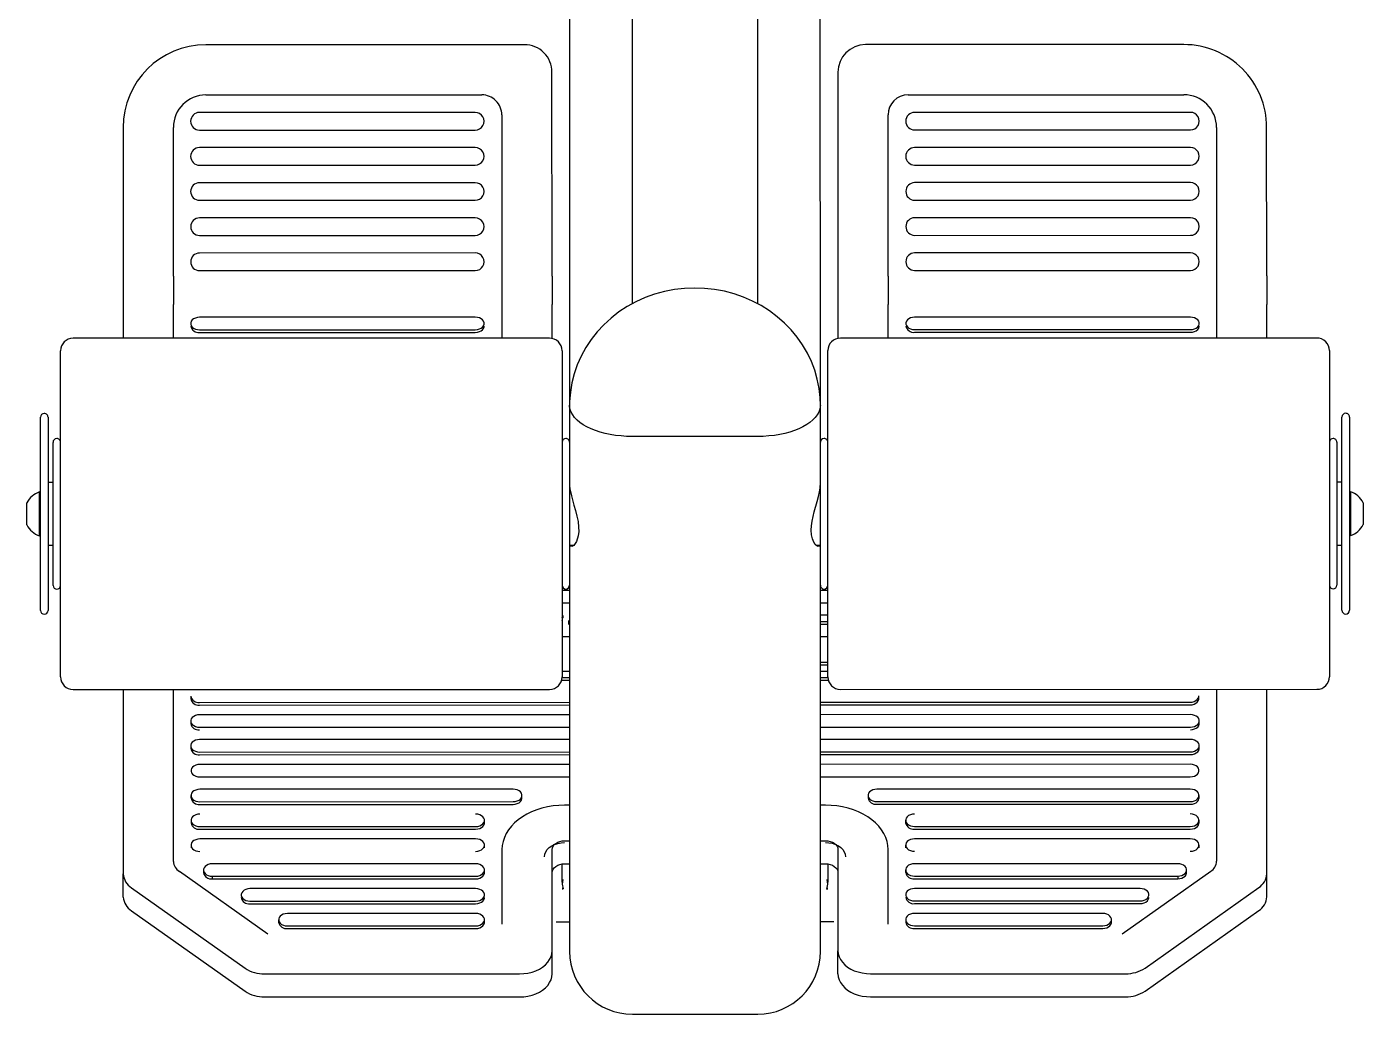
# Model space of a CAD drawing. Header units: millimetres. Extents: x 24547 to 62889, y 34568 to 56011.
# Drawn here: x 58952 to 59485, y 53250 to 53644 of the extents above; entities that cross this region are included whole.
import ezdxf

# ---------------------------------------------------------------- set-up
doc = ezdxf.new("R2010")
doc.units = ezdxf.units.MM

# ---------------------------------------------------------------- blocks, each defined once
blk = doc.blocks.new('AFSD')
for p, q in [((-552.24, 261.61), (-546.19, 261.61)), ((-546.19, 261.61), (-543.49, 261.61)), ((-586.36, 256.11), (-585.05, 256.11)), ((-585.05, 256.11), (-509.36, 256.11)), ((-556.61, 256.49), (-544.52, 256.49)), ((-556.61, 256.49), (-556.61, 256.11)), ((-544.52, 256.49), (-539.11, 256.49)), ((-539.11, 256.11), (-539.11, 256.49)), ((-585.05, 253.11), (-586.36, 253.11)), ((-509.36, 253.11), (-585.05, 253.11)), ((-576.36, 251.11), (-520.69, 251.11)), ((-560.36, 253.11), (-560.36, 251.11)), ((-535.36, 251.11), (-535.36, 253.11)), ((-520.69, 251.11), (-519.36, 251.11)), ((-612.86, 248.11), (-482.86, 248.11)), ((-617.86, 243.11), (-617.86, 53.11)), ((-477.86, 53.11), (-477.86, 243.11)), ((-706.06, 219.88), (-738.1, 174.57)), ((-696.86, 219.88), (-728.91, 174.57)), ((-700.56, 223.11), (-691.36, 223.11)), ((-617.86, 223.11), (-691.36, 223.11)), ((-464.45, 223.11), (-477.86, 223.11)), ((-453.14, 223.11), (-464.45, 223.11)), ((-393.92, 223.11), (-453.14, 223.11)), ((-686.39, 203.11), (-617.86, 203.11)), ((-477.86, 203.11), (-464.45, 203.11)), ((-453.14, 203.11), (-464.45, 203.11)), ((-453.14, 203.11), (-393.92, 203.11)), ((-715.39, 165.41), (-690.39, 200.76)), ((-679.91, 196.11), (-680.97, 196.11)), ((-677.43, 82.61), (-677.43, 192.61)), ((-673.54, 192.61), (-673.54, 82.61)), ((-672.48, 192.61), (-672.48, 82.61)), ((-670.01, 196.11), (-671.07, 196.11)), ((-663.65, 192.61), (-663.65, 67.61)), ((-662.58, 192.61), (-662.58, 67.61)), ((-660.11, 196.11), (-661.17, 196.11)), ((-657.63, 67.61), (-657.63, 192.61)), ((-652.68, 192.61), (-652.68, 45.11)), ((-647.74, 45.11), (-647.74, 192.61)), ((-643.85, 192.71), (-643.85, 45.11)), ((-642.79, 192.71), (-642.79, 45.11)), ((-640.31, 196.21), (-641.37, 196.21)), ((-637.84, 45.11), (-637.84, 192.71)), ((-632.89, 192.71), (-632.89, 45.11)), ((-630.41, 196.21), (-631.47, 196.21)), ((-627.94, 45.11), (-627.94, 192.71)), ((-624.05, 192.71), (-624.05, 45.11)), ((-622.99, 192.71), (-622.99, 45.11)), ((-620.51, 196.21), (-621.57, 196.21)), ((-475.55, 192.71), (-475.55, 82.71)), ((-474.49, 192.71), (-474.49, 82.71)), ((-469.54, 82.71), (-469.54, 192.71)), ((-450.92, 192.71), (-450.92, 82.71)), ((-443.92, 82.71), (-443.92, 192.71)), ((-436.92, 192.71), (-436.92, 82.71)), ((-429.92, 82.71), (-429.92, 192.71)), ((-422.92, 192.71), (-422.92, 82.71)), ((-415.92, 82.71), (-415.92, 192.71)), ((-408.92, 192.71), (-408.92, 82.71)), ((-401.92, 82.71), (-401.92, 192.71)), ((-394.92, 192.71), (-394.92, 82.71)), ((-387.92, 82.71), (-387.92, 192.71)), ((-692.28, 187.61), (-693.34, 187.61)), ((-693.34, 187.61), (-693.34, 82.61)), ((-692.28, 187.61), (-692.28, 82.61)), ((-689.81, 191.13), (-690.87, 191.13)), ((-687.33, 82.61), (-687.33, 187.61)), ((-380.92, 190.11), (-380.92, 80.11)), ((-360.92, 63.11), (-360.92, 190.11)), ((-703.24, 172.61), (-703.24, 82.61)), ((-702.18, 172.61), (-702.18, 82.61)), ((-697.23, 82.61), (-697.23, 172.63)), ((-740.38, 166.79), (-740.38, 65.11)), ((-731.18, 166.79), (-731.18, 65.11)), ((-709.61, 161.17), (-710.67, 161.17)), ((-713.14, 157.67), (-713.14, 82.61)), ((-712.08, 157.67), (-712.08, 82.61)), ((-707.13, 82.61), (-707.13, 157.69)), ((-710.67, 79.11), (-709.61, 79.11)), ((-690.87, 79.11), (-689.81, 79.11)), ((-680.97, 79.11), (-679.91, 79.11)), ((-671.07, 79.11), (-670.01, 79.11)), ((-681.69, 72.11), (-711.39, 72.11)), ((-464.45, 72.11), (-477.86, 72.11)), ((-453.14, 72.11), (-464.45, 72.11)), ((-388.92, 72.11), (-453.14, 72.11)), ((-661.17, 64.11), (-660.11, 64.11)), ((-731.18, 52.11), (-721.99, 52.11)), ((-721.99, 52.11), (-681.69, 52.11)), ((-710.54, 45.11), (-710.54, 50.43)), ((-694.79, 48.11), (-687.42, 48.11)), ((-614.18, 48.28), (-614.18, 45.11)), ((-613.12, 48.11), (-613.12, 45.11)), ((-482.86, 48.11), (-612.86, 48.11)), ((-610.69, 45.11), (-610.69, 48.11)), ((-596.94, 45.11), (-596.94, 48.11)), ((-590.33, 48.11), (-589.39, 47.83)), ((-589.27, 48.11), (-588.33, 47.83)), ((-588.33, 47.83), (-588.33, 48.11)), ((-583.39, 48.11), (-583.39, 45.11)), ((-578.44, 45.11), (-578.44, 48.11)), ((-477.96, 52.11), (-464.45, 52.11)), ((-453.14, 52.11), (-464.45, 52.11)), ((-453.14, 52.11), (-371.92, 52.11)), ((-644.8, 45.11), (-722.3, 45.11)), ((-697.6, 47.84), (-696.97, 47.78)), ((-697.6, 47.81), (-697.58, 47.8)), ((-697.18, 47.71), (-697.34, 47.67)), ((-687.34, 47.11), (-687.34, 45.11)), ((-678.15, 47.11), (-678.15, 45.11)), ((-664.01, 45.11), (-664.01, 47.11)), ((-576.36, 45.11), (-644.8, 45.11)), ((-591.67, 45.62), (-591.93, 45.11)), ((-590.61, 45.62), (-591.67, 45.62)), ((-590.61, 45.62), (-590.87, 45.11)), ((-590.45, 45.11), (-590.61, 45.62)), ((-588.33, 47.83), (-589.39, 47.83)), ((-548.34, 45.11), (-576.36, 45.11)), ((-560.36, 45.11), (-560.36, 43.35)), ((-523.18, 45.11), (-548.34, 45.11)), ((-504.56, 45.11), (-523.18, 45.11)), ((-518.35, 45.11), (-518.35, 45.5)), ((43.29, 45.11), (-504.56, 45.11)), ((-747.3, 20.11), (-747.3, -29.89)), ((-517.06, -29.89), (-517.06, 20.11)), ((-517.06, -29.89), (-517.06, 20.11)), ((-100.88, 20.11), (-464.18, 20.11)), ((-100.88, -29.89), (-464.18, -29.89)), ((-560.36, -53.13), (-560.36, -54.89)), ((-722.3, -54.89), (-644.8, -54.89)), ((-710.54, -60.22), (-710.54, -54.89)), ((-697.6, -57.59), (-697.36, -57.47)), ((-697.6, -57.59), (-697.36, -57.47)), ((-687.42, -57.89), (-694.79, -57.89)), ((-687.34, -54.89), (-687.34, -56.89)), ((-678.15, -54.89), (-678.15, -56.89)), ((-664.01, -56.89), (-664.01, -54.89)), ((-652.68, -54.89), (-652.68, -202.39)), ((-647.74, -202.39), (-647.74, -54.89)), ((-644.8, -54.89), (-576.36, -54.89)), ((-643.85, -54.89), (-643.85, -202.49)), ((-642.79, -54.89), (-642.79, -202.49)), ((-637.84, -202.49), (-637.84, -54.89)), ((-632.89, -54.89), (-632.89, -202.49)), ((-627.94, -202.49), (-627.94, -54.89)), ((-624.05, -54.89), (-624.05, -202.29)), ((-622.99, -54.89), (-622.99, -202.29)), ((-614.18, -54.89), (-614.18, -58.07)), ((-613.12, -54.89), (-613.12, -57.9)), ((-612.86, -57.89), (-482.86, -57.89)), ((-610.69, -57.89), (-610.69, -54.89)), ((-608.01, -54.89), (-608.01, -57.89)), ((-606.95, -54.89), (-606.95, -57.89)), ((-596.97, -57.89), (-596.97, -54.89)), ((-591.81, -54.89), (-591.81, -57.89)), ((-590.75, -54.89), (-590.75, -57.89)), ((-588.33, -57.89), (-588.33, -54.89)), ((-583.39, -54.89), (-583.39, -57.89)), ((-578.44, -57.89), (-578.44, -54.89)), ((-576.36, -54.89), (-561.37, -54.89)), ((-561.37, -54.89), (-523.18, -54.89)), ((-523.18, -54.89), (-504.56, -54.89)), ((-518.35, -55.29), (-518.35, -54.89)), ((-504.56, -54.89), (-211.87, -54.89)), ((-731.18, -61.89), (-721.99, -61.89)), ((-681.69, -61.89), (-721.99, -61.89)), ((-617.86, -62.89), (-617.86, -252.89)), ((-464.45, -61.89), (-477.96, -61.89)), ((-477.86, -252.89), (-477.86, -62.89)), ((-453.14, -61.89), (-464.45, -61.89)), ((-371.92, -61.89), (-453.14, -61.89)), ((-660.11, -73.89), (-661.17, -73.89)), ((-360.92, -199.89), (-360.92, -72.89)), ((-740.38, -74.89), (-740.38, -176.58)), ((-731.18, -74.89), (-731.18, -176.58)), ((-663.65, -77.39), (-663.65, -202.39)), ((-662.58, -77.39), (-662.58, -202.39)), ((-657.63, -202.39), (-657.63, -77.39)), ((-711.39, -81.89), (-681.69, -81.89)), ((-477.86, -81.89), (-464.45, -81.89)), ((-453.14, -81.89), (-464.45, -81.89)), ((-453.14, -81.89), (-388.92, -81.89)), ((-709.61, -88.89), (-710.67, -88.89)), ((-689.81, -88.89), (-690.87, -88.89)), ((-679.91, -88.89), (-680.97, -88.89)), ((-670.01, -88.89), (-671.07, -88.89)), ((-380.92, -89.89), (-380.92, -199.89)), ((-713.14, -92.39), (-713.14, -167.45)), ((-712.08, -92.39), (-712.08, -167.45)), ((-707.13, -167.48), (-707.13, -92.39)), ((-703.24, -92.39), (-703.24, -182.39)), ((-702.18, -92.39), (-702.18, -182.39)), ((-697.23, -182.42), (-697.23, -92.39)), ((-693.34, -92.39), (-693.34, -197.39)), ((-692.28, -92.39), (-692.28, -197.39)), ((-687.33, -197.39), (-687.33, -92.39)), ((-677.43, -202.39), (-677.43, -92.39)), ((-673.54, -92.39), (-673.54, -202.39)), ((-672.48, -92.39), (-672.48, -202.39)), ((-475.55, -92.49), (-475.55, -202.49)), ((-474.49, -92.49), (-474.49, -202.49)), ((-469.54, -202.49), (-469.54, -92.49)), ((-450.92, -92.49), (-450.92, -202.49)), ((-443.92, -202.49), (-443.92, -92.49)), ((-436.92, -92.49), (-436.92, -202.49)), ((-429.92, -202.49), (-429.92, -92.49)), ((-422.92, -92.49), (-422.92, -202.49)), ((-415.92, -202.49), (-415.92, -92.49)), ((-408.92, -92.49), (-408.92, -202.49)), ((-401.92, -202.49), (-401.92, -92.49)), ((-394.92, -92.49), (-394.92, -202.49)), ((-387.92, -202.49), (-387.92, -92.49)), ((-690.39, -210.55), (-715.39, -175.2)), ((-710.67, -170.95), (-709.61, -170.95)), ((-738.1, -184.36), (-706.06, -229.67)), ((-728.91, -184.36), (-696.86, -229.67)), ((-692.28, -197.39), (-693.34, -197.39)), ((-690.87, -200.92), (-689.81, -200.92)), ((-680.97, -205.89), (-679.91, -205.89)), ((-671.07, -205.89), (-670.01, -205.89)), ((-661.17, -205.89), (-660.11, -205.89)), ((-641.37, -205.99), (-640.31, -205.99)), ((-631.47, -205.99), (-630.41, -205.99)), ((-621.57, -205.79), (-620.51, -205.79)), ((-617.86, -212.89), (-686.39, -212.89)), ((-464.45, -212.89), (-477.86, -212.89)), ((-453.14, -212.89), (-464.45, -212.89)), ((-393.92, -212.89), (-453.14, -212.89)), ((-700.56, -232.89), (-691.36, -232.89)), ((-691.36, -232.89), (-617.86, -232.89)), ((-477.86, -232.89), (-464.45, -232.89)), ((-453.14, -232.89), (-464.45, -232.89)), ((-453.14, -232.89), (-393.92, -232.89)), ((-482.86, -257.89), (-612.86, -257.89)), ((-576.03, -260.89), (-576.36, -260.89)), ((-519.36, -260.89), (-576.03, -260.89)), ((-560.36, -260.89), (-560.36, -262.89)), ((-535.36, -262.89), (-535.36, -260.89)), ((-586.36, -262.89), (-542.04, -262.89)), ((-542.04, -265.89), (-586.36, -265.89)), ((-556.61, -265.89), (-556.61, -266.27)), ((-539.11, -266.27), (-556.61, -266.27)), ((-542.04, -262.89), (-509.36, -262.89)), ((-509.36, -265.89), (-542.04, -265.89)), ((-539.11, -266.27), (-539.11, -265.89)), ((-543.49, -271.39), (-552.24, -271.39))]:
    blk.add_line(p, q)
at = {"flags": 128}
for points in [[(-677.43, 192.61), (-677.51, 193.44), (-677.72, 194.23), (-678.06, 194.93), (-678.5, 195.49), (-679.03, 195.88), (-679.61, 196.08), (-680.21, 196.08), (-680.79, 195.88), (-681.31, 195.49), (-681.76, 194.93), (-682.1, 194.23), (-682.31, 193.44), (-682.38, 192.61)], [(-667.53, 192.61), (-667.61, 193.44), (-667.82, 194.23), (-668.16, 194.93), (-668.6, 195.49), (-669.13, 195.88), (-669.71, 196.08), (-670.31, 196.08), (-670.89, 195.88), (-671.41, 195.49), (-671.86, 194.93), (-672.2, 194.23), (-672.41, 193.44), (-672.48, 192.61)], [(-657.63, 192.61), (-657.71, 193.44), (-657.92, 194.23), (-658.26, 194.93), (-658.7, 195.49), (-659.23, 195.88), (-659.81, 196.08), (-660.41, 196.08), (-660.99, 195.88), (-661.52, 195.49), (-661.96, 194.93), (-662.3, 194.23), (-662.51, 193.44), (-662.58, 192.61)], [(-647.74, 192.61), (-647.81, 193.44), (-648.02, 194.23), (-648.36, 194.93), (-648.8, 195.49), (-649.33, 195.88), (-649.91, 196.08), (-650.51, 196.08), (-651.09, 195.88), (-651.62, 195.49), (-652.06, 194.93), (-652.4, 194.23), (-652.61, 193.44), (-652.68, 192.61)], [(-637.84, 192.71), (-637.91, 193.54), (-638.12, 194.33), (-638.46, 195.03), (-638.9, 195.59), (-639.43, 195.98), (-640.01, 196.18), (-640.61, 196.18), (-641.19, 195.98), (-641.72, 195.59), (-642.16, 195.03), (-642.5, 194.33), (-642.71, 193.54), (-642.79, 192.71)], [(-627.94, 192.71), (-628.01, 193.54), (-628.22, 194.33), (-628.56, 195.03), (-629.01, 195.59), (-629.53, 195.98), (-630.11, 196.18), (-630.71, 196.18), (-631.29, 195.98), (-631.82, 195.59), (-632.26, 195.03), (-632.6, 194.33), (-632.81, 193.54), (-632.89, 192.71)], [(-469.54, 192.71), (-469.62, 193.54), (-469.83, 194.33), (-470.17, 195.03), (-470.61, 195.59), (-471.14, 195.98), (-471.72, 196.18), (-472.32, 196.18), (-472.9, 195.98), (-473.43, 195.59), (-473.87, 195.03), (-474.21, 194.33), (-474.42, 193.54), (-474.49, 192.71)], [(-687.33, 187.61), (-687.4, 188.45), (-687.61, 189.24), (-687.95, 189.94), (-688.4, 190.51), (-688.93, 190.9), (-689.51, 191.11), (-690.11, 191.11), (-690.69, 190.9), (-691.22, 190.51), (-691.67, 189.94), (-692, 189.24), (-692.21, 188.45), (-692.28, 187.61)], [(-697.23, 172.63), (-697.31, 173.46), (-697.52, 174.25), (-697.86, 174.94), (-698.31, 175.5), (-698.84, 175.88), (-699.42, 176.08), (-700.01, 176.08), (-700.59, 175.88), (-701.12, 175.48), (-701.56, 174.92), (-701.9, 174.23), (-702.11, 173.44), (-702.18, 172.61)], [(-707.13, 157.69), (-707.21, 158.52), (-707.42, 159.31), (-707.76, 160), (-708.21, 160.56), (-708.74, 160.94), (-709.32, 161.14), (-709.91, 161.14), (-710.49, 160.94), (-711.02, 160.54), (-711.46, 159.98), (-711.8, 159.29), (-712.01, 158.5), (-712.08, 157.67)], [(-713.14, 82.61), (-713.07, 81.77), (-712.86, 80.98), (-712.52, 80.29), (-712.07, 79.73), (-711.55, 79.33), (-710.97, 79.13), (-710.67, 79.11)], [(-712.08, 82.61), (-712.01, 81.77), (-711.8, 80.98), (-711.46, 80.29), (-711.01, 79.73), (-710.48, 79.33), (-709.91, 79.13), (-709.31, 79.13), (-708.73, 79.33), (-708.2, 79.73), (-707.75, 80.29), (-707.42, 80.98), (-707.2, 81.77), (-707.13, 82.61)], [(-703.24, 82.61), (-703.17, 81.77), (-702.96, 80.98), (-702.62, 80.29), (-702.17, 79.73), (-701.65, 79.33), (-701.07, 79.13), (-700.77, 79.11)], [(-702.18, 82.61), (-702.11, 81.77), (-701.9, 80.98), (-701.56, 80.29), (-701.11, 79.73), (-700.59, 79.33), (-700.01, 79.13), (-699.41, 79.13), (-698.83, 79.33), (-698.3, 79.73), (-697.86, 80.29), (-697.52, 80.98), (-697.3, 81.77), (-697.23, 82.61)], [(-693.34, 82.61), (-693.27, 81.77), (-693.06, 80.98), (-692.72, 80.29), (-692.27, 79.73), (-691.75, 79.33), (-691.17, 79.13), (-690.87, 79.11)], [(-692.28, 82.61), (-692.21, 81.77), (-692, 80.98), (-691.66, 80.29), (-691.21, 79.73), (-690.69, 79.33), (-690.11, 79.13), (-689.51, 79.13), (-688.93, 79.33), (-688.4, 79.73), (-687.96, 80.29), (-687.62, 80.98), (-687.41, 81.77), (-687.33, 82.61)], [(-682.38, 82.61), (-682.31, 81.77), (-682.1, 80.98), (-681.76, 80.29), (-681.31, 79.73), (-680.79, 79.33), (-680.21, 79.13), (-679.61, 79.13), (-679.03, 79.33), (-678.5, 79.73), (-678.06, 80.29), (-677.72, 80.98), (-677.51, 81.77), (-677.43, 82.61)], [(-673.54, 82.61), (-673.47, 81.77), (-673.26, 80.98), (-672.92, 80.29), (-672.48, 79.73), (-671.95, 79.33), (-671.37, 79.13), (-671.07, 79.11)], [(-672.48, 82.61), (-672.41, 81.77), (-672.2, 80.98), (-671.86, 80.29), (-671.41, 79.73), (-670.89, 79.33), (-670.31, 79.13), (-669.71, 79.13), (-669.13, 79.33), (-668.6, 79.73), (-668.16, 80.29), (-667.82, 80.98), (-667.61, 81.77), (-667.53, 82.61)], [(-475.55, 82.71), (-475.48, 81.87), (-475.27, 81.08), (-474.93, 80.38), (-474.49, 79.83), (-473.96, 79.43), (-473.38, 79.23), (-473.08, 79.21)], [(-474.49, 82.71), (-474.42, 81.87), (-474.21, 81.08), (-473.87, 80.38), (-473.43, 79.83), (-472.9, 79.43), (-472.32, 79.23), (-471.72, 79.23), (-471.14, 79.43), (-470.61, 79.83), (-470.17, 80.38), (-469.83, 81.08), (-469.62, 81.87), (-469.54, 82.71)], [(-664.01, 47.11), (-664.08, 49.41), (-664.31, 51.7), (-664.68, 53.95), (-665.2, 56.14), (-665.86, 58.25), (-666.66, 60.27), (-667.58, 62.17), (-668.62, 63.95), (-669.78, 65.58), (-671.03, 67.06), (-672.38, 68.36), (-673.81, 69.49), (-675.3, 70.42), (-676.85, 71.15), (-678.44, 71.68), (-680.06, 72), (-681.69, 72.11)], [(-740.38, 65.11), (-740.3, 63.41), (-740.06, 61.74), (-739.68, 60.13), (-739.15, 58.61), (-738.48, 57.19), (-737.68, 55.91), (-736.78, 54.79), (-735.78, 53.85), (-734.7, 53.1), (-733.56, 52.55), (-732.38, 52.22), (-731.18, 52.11)], [(-731.18, 65.11), (-731.11, 63.41), (-730.87, 61.74), (-730.48, 60.13), (-729.95, 58.61), (-729.29, 57.19), (-728.49, 55.91), (-727.59, 54.79), (-726.59, 53.85), (-725.51, 53.1), (-724.37, 52.55), (-723.19, 52.22), (-721.99, 52.11)], [(-663.65, 67.61), (-663.57, 66.77), (-663.36, 65.98), (-663.02, 65.29), (-662.58, 64.73), (-662.05, 64.33), (-661.47, 64.13), (-661.17, 64.11)], [(-662.58, 67.61), (-662.51, 66.77), (-662.3, 65.98), (-661.96, 65.29), (-661.52, 64.73), (-660.99, 64.33), (-660.41, 64.13), (-659.81, 64.13), (-659.23, 64.33), (-658.7, 64.73), (-658.26, 65.29), (-657.92, 65.98), (-657.71, 66.77), (-657.63, 67.61)], [(-684.52, 55.11), (-683.53, 54.98), (-682.58, 54.62), (-681.69, 54.03), (-680.88, 53.23), (-680.18, 52.25), (-679.62, 51.11), (-679.2, 49.84), (-678.94, 48.5), (-678.86, 47.11)], [(-693.54, 47.82), (-695.43, 48.03), (-697.35, 47.69)], [(-693.54, 47.82), (-695.43, 48.03), (-697.35, 47.69)], [(-690.88, 52.11), (-690.19, 52.01), (-689.53, 51.73), (-688.92, 51.26), (-688.38, 50.64), (-687.94, 49.88), (-687.61, 49.02), (-687.41, 48.08), (-687.34, 47.11)], [(-681.69, 52.11), (-681, 52.01), (-680.33, 51.73), (-679.72, 51.26), (-679.19, 50.64), (-678.75, 49.88), (-678.42, 49.02), (-678.22, 48.08), (-678.15, 47.11)], [(-518.32, 47.69), (-518.28, 48.08), (-518.27, 48.11)], [(-536.61, 45.1), (-536.68, 45.11), (-537.9, 45.01), (-540.77, 44.4), (-544.4, 43.38), (-546.53, 42.78), (-548.77, 42.21), (-550.99, 41.76), (-553.21, 41.5), (-554.96, 41.47), (-556.6, 41.64), (-558.95, 42.35), (-560.49, 43.44), (-560.86, 44.25)], [(-560.86, 44.25), (-560.71, 44.66), (-560.36, 44.88)], [(-517.06, 20.11), (-517.01, 22.35), (-516.86, 24.57), (-516.61, 26.76), (-516.27, 28.89), (-515.82, 30.95), (-515.29, 32.93), (-514.67, 34.8), (-513.98, 36.55), (-513.2, 38.18), (-512.36, 39.65), (-511.45, 40.97), (-510.49, 42.12), (-509.47, 43.09), (-508.42, 43.88), (-507.34, 44.48), (-506.24, 44.88), (-505.12, 45.08), (-504.56, 45.11)], [(-517.06, 20.11), (-517.01, 22.35), (-516.86, 24.57), (-516.61, 26.76), (-516.27, 28.89), (-515.82, 30.95), (-515.29, 32.93), (-514.67, 34.8), (-513.98, 36.55), (-513.2, 38.18), (-512.36, 39.65), (-511.45, 40.97), (-510.49, 42.12), (-509.47, 43.09), (-508.42, 43.88), (-507.34, 44.48), (-506.24, 44.88), (-505.12, 45.08), (-504.56, 45.11)], [(-504.56, -54.89), (-501.58, -54.79), (-497.89, -54.38), (-494.25, -53.66), (-490.68, -52.64), (-487.2, -51.32), (-483.83, -49.71), (-480.6, -47.82), (-477.51, -45.66), (-474.59, -43.25), (-471.86, -40.59), (-469.33, -37.71), (-467.01, -34.61), (-464.93, -31.33), (-463.1, -27.86), (-461.53, -24.25), (-460.23, -20.5), (-459.21, -16.65), (-458.48, -12.72), (-458.05, -8.73), (-457.91, -4.7), (-458.08, -0.68), (-458.54, 3.33), (-459.31, 7.29), (-460.37, 11.18), (-461.73, 14.96), (-463.37, 18.62), (-465.28, 22.13), (-467.45, 25.45), (-469.87, 28.58), (-472.52, 31.49), (-475.38, 34.15), (-478.42, 36.55), (-481.64, 38.68), (-485, 40.52), (-488.48, 42.05), (-492.05, 43.28), (-495.7, 44.2), (-499.4, 44.8), (-503.12, 45.08), (-504.56, 45.11)], [(-504.56, -54.89), (-505.12, -54.87), (-506.24, -54.67), (-507.34, -54.27), (-508.42, -53.67), (-509.47, -52.88), (-510.49, -51.91), (-511.45, -50.76), (-512.36, -49.44), (-513.2, -47.96), (-513.98, -46.34), (-514.67, -44.59), (-515.29, -42.72), (-515.82, -40.74), (-516.27, -38.68), (-516.61, -36.54), (-516.86, -34.36), (-517.01, -32.13), (-517.06, -29.89)], [(-504.56, -54.89), (-505.12, -54.87), (-506.24, -54.67), (-507.34, -54.27), (-508.42, -53.67), (-509.47, -52.88), (-510.49, -51.91), (-511.45, -50.76), (-512.36, -49.44), (-513.2, -47.96), (-513.98, -46.34), (-514.67, -44.59), (-515.29, -42.72), (-515.82, -40.74), (-516.27, -38.68), (-516.61, -36.54), (-516.86, -34.36), (-517.01, -32.13), (-517.06, -29.89)], [(-560.86, -54.03), (-560.67, -53.47), (-560.09, -52.83), (-559.16, -52.24), (-557.85, -51.71), (-556.3, -51.38), (-554.42, -51.25), (-552.7, -51.33), (-550.82, -51.58), (-547.1, -52.41), (-543.03, -53.57), (-541.02, -54.12), (-539.15, -54.57), (-537.68, -54.82), (-536.63, -54.88)], [(-697.5, -57.41), (-695.53, -57.8), (-693.58, -57.61)], [(-697.5, -57.41), (-695.53, -57.8), (-693.58, -57.61)], [(-687.34, -56.89), (-687.41, -57.87), (-687.61, -58.81), (-687.94, -59.67), (-688.38, -60.43), (-688.92, -61.05), (-689.53, -61.51), (-690.19, -61.8), (-690.88, -61.89)], [(-678.86, -56.89), (-678.94, -58.28), (-679.2, -59.63), (-679.62, -60.89), (-680.18, -62.04), (-680.88, -63.02), (-681.69, -63.82), (-682.58, -64.41), (-683.53, -64.77), (-684.52, -64.89)], [(-678.15, -56.89), (-678.22, -57.87), (-678.42, -58.81), (-678.75, -59.67), (-679.19, -60.43), (-679.72, -61.05), (-680.33, -61.51), (-681, -61.8), (-681.69, -61.89)], [(-681.69, -81.89), (-680.06, -81.79), (-678.44, -81.47), (-676.85, -80.94), (-675.3, -80.21), (-673.81, -79.27), (-672.38, -78.15), (-671.03, -76.84), (-669.78, -75.37), (-668.62, -73.74), (-667.58, -71.96), (-666.66, -70.05), (-665.86, -68.04), (-665.2, -65.92), (-664.68, -63.74), (-664.31, -61.49), (-664.08, -59.2), (-664.01, -56.89)], [(-560.36, -54.56), (-560.76, -54.38), (-560.86, -54.03)], [(-518.27, -57.89), (-518.28, -57.87), (-518.32, -57.47)], [(-731.18, -61.89), (-732.38, -62.01), (-733.56, -62.34), (-734.7, -62.88), (-735.78, -63.64), (-736.78, -64.58), (-737.68, -65.7), (-738.48, -66.98), (-739.15, -68.39), (-739.68, -69.92), (-740.06, -71.53), (-740.3, -73.2), (-740.38, -74.89)], [(-721.99, -61.89), (-723.19, -62.01), (-724.37, -62.34), (-725.51, -62.88), (-726.59, -63.64), (-727.59, -64.58), (-728.49, -65.7), (-729.29, -66.98), (-729.95, -68.39), (-730.48, -69.92), (-730.87, -71.53), (-731.11, -73.2), (-731.18, -74.89)], [(-657.63, -77.39), (-657.71, -76.56), (-657.92, -75.77), (-658.26, -75.07), (-658.7, -74.51), (-659.23, -74.12), (-659.81, -73.92), (-660.41, -73.92), (-660.99, -74.12), (-661.52, -74.51), (-661.96, -75.07), (-662.3, -75.77), (-662.51, -76.56), (-662.58, -77.39)], [(-707.13, -92.39), (-707.2, -91.56), (-707.42, -90.77), (-707.75, -90.07), (-708.2, -89.51), (-708.73, -89.12), (-709.31, -88.92), (-709.91, -88.92), (-710.48, -89.12), (-711.01, -89.51), (-711.46, -90.07), (-711.8, -90.77), (-712.01, -91.56), (-712.08, -92.39)], [(-697.23, -92.39), (-697.3, -91.56), (-697.52, -90.77), (-697.86, -90.07), (-698.3, -89.51), (-698.83, -89.12), (-699.41, -88.92), (-700.01, -88.92), (-700.59, -89.12), (-701.11, -89.51), (-701.56, -90.07), (-701.9, -90.77), (-702.11, -91.56), (-702.18, -92.39)], [(-687.33, -92.39), (-687.41, -91.56), (-687.62, -90.77), (-687.96, -90.07), (-688.4, -89.51), (-688.93, -89.12), (-689.51, -88.92), (-690.11, -88.92), (-690.69, -89.12), (-691.21, -89.51), (-691.66, -90.07), (-692, -90.77), (-692.21, -91.56), (-692.28, -92.39)], [(-677.43, -92.39), (-677.51, -91.56), (-677.72, -90.77), (-678.06, -90.07), (-678.5, -89.51), (-679.03, -89.12), (-679.61, -88.92), (-680.21, -88.92), (-680.79, -89.12), (-681.31, -89.51), (-681.76, -90.07), (-682.1, -90.77), (-682.31, -91.56), (-682.38, -92.39)], [(-667.53, -92.39), (-667.61, -91.56), (-667.82, -90.77), (-668.16, -90.07), (-668.6, -89.51), (-669.13, -89.12), (-669.71, -88.92), (-670.31, -88.92), (-670.89, -89.12), (-671.41, -89.51), (-671.86, -90.07), (-672.2, -90.77), (-672.41, -91.56), (-672.48, -92.39)], [(-469.54, -92.49), (-469.62, -91.66), (-469.83, -90.87), (-470.17, -90.17), (-470.61, -89.61), (-471.14, -89.22), (-471.72, -89.02), (-472.32, -89.02), (-472.9, -89.22), (-473.43, -89.61), (-473.87, -90.17), (-474.21, -90.87), (-474.42, -91.66), (-474.49, -92.49)], [(-713.14, -167.45), (-713.07, -168.29), (-712.86, -169.08), (-712.52, -169.77), (-712.08, -170.33), (-711.55, -170.72), (-710.97, -170.93), (-710.67, -170.95)], [(-712.08, -167.45), (-712.01, -168.29), (-711.8, -169.08), (-711.46, -169.77), (-711.02, -170.33), (-710.49, -170.72), (-709.91, -170.93), (-709.32, -170.93), (-708.74, -170.73), (-708.21, -170.34), (-707.76, -169.79), (-707.42, -169.1), (-707.21, -168.31), (-707.13, -167.48)], [(-703.24, -182.39), (-703.17, -183.23), (-702.96, -184.02), (-702.62, -184.71), (-702.18, -185.27), (-701.65, -185.66), (-701.07, -185.87), (-700.77, -185.89)], [(-702.18, -182.39), (-702.11, -183.23), (-701.9, -184.02), (-701.56, -184.71), (-701.12, -185.27), (-700.59, -185.66), (-700.01, -185.87), (-699.42, -185.87), (-698.84, -185.67), (-698.31, -185.28), (-697.86, -184.73), (-697.52, -184.04), (-697.31, -183.25), (-697.23, -182.42)], [(-693.34, -197.39), (-693.28, -198.24), (-693.07, -199.03), (-692.73, -199.73), (-692.28, -200.29), (-691.75, -200.69), (-691.17, -200.89), (-690.87, -200.92)], [(-692.28, -197.39), (-692.21, -198.24), (-692, -199.03), (-691.67, -199.73), (-691.22, -200.29), (-690.69, -200.69), (-690.11, -200.89), (-689.51, -200.89), (-688.93, -200.69), (-688.4, -200.29), (-687.95, -199.73), (-687.61, -199.03), (-687.4, -198.24), (-687.33, -197.39)], [(-682.38, -202.39), (-682.31, -203.23), (-682.1, -204.02), (-681.76, -204.71), (-681.31, -205.27), (-680.79, -205.67), (-680.21, -205.87), (-679.61, -205.87), (-679.03, -205.67), (-678.5, -205.27), (-678.06, -204.71), (-677.72, -204.02), (-677.51, -203.23), (-677.43, -202.39)], [(-673.54, -202.39), (-673.47, -203.23), (-673.26, -204.02), (-672.92, -204.71), (-672.48, -205.27), (-671.95, -205.67), (-671.37, -205.87), (-671.07, -205.89)], [(-672.48, -202.39), (-672.41, -203.23), (-672.2, -204.02), (-671.86, -204.71), (-671.41, -205.27), (-670.89, -205.67), (-670.31, -205.87), (-669.71, -205.87), (-669.13, -205.67), (-668.6, -205.27), (-668.16, -204.71), (-667.82, -204.02), (-667.61, -203.23), (-667.53, -202.39)], [(-663.65, -202.39), (-663.57, -203.23), (-663.36, -204.02), (-663.02, -204.71), (-662.58, -205.27), (-662.05, -205.67), (-661.47, -205.87), (-661.17, -205.89)], [(-662.58, -202.39), (-662.51, -203.23), (-662.3, -204.02), (-661.96, -204.71), (-661.52, -205.27), (-660.99, -205.67), (-660.41, -205.87), (-659.81, -205.87), (-659.23, -205.67), (-658.7, -205.27), (-658.26, -204.71), (-657.92, -204.02), (-657.71, -203.23), (-657.63, -202.39)], [(-652.68, -202.39), (-652.61, -203.23), (-652.4, -204.02), (-652.06, -204.71), (-651.62, -205.27), (-651.09, -205.67), (-650.51, -205.87), (-649.91, -205.87), (-649.33, -205.67), (-648.8, -205.27), (-648.36, -204.71), (-648.02, -204.02), (-647.81, -203.23), (-647.74, -202.39)], [(-643.85, -202.49), (-643.77, -203.33), (-643.56, -204.12), (-643.22, -204.81), (-642.78, -205.37), (-642.25, -205.77), (-641.67, -205.97), (-641.37, -205.99)], [(-642.79, -202.49), (-642.71, -203.33), (-642.5, -204.12), (-642.16, -204.81), (-641.72, -205.37), (-641.19, -205.77), (-640.61, -205.97), (-640.01, -205.97), (-639.43, -205.77), (-638.9, -205.37), (-638.46, -204.81), (-638.12, -204.12), (-637.91, -203.33), (-637.84, -202.49)], [(-633.95, -202.49), (-633.87, -203.33), (-633.66, -204.12), (-633.32, -204.81), (-632.88, -205.37), (-632.35, -205.77), (-631.77, -205.97), (-631.47, -205.99)], [(-632.89, -202.49), (-632.81, -203.33), (-632.6, -204.12), (-632.26, -204.81), (-631.82, -205.37), (-631.29, -205.77), (-630.71, -205.97), (-630.11, -205.97), (-629.53, -205.77), (-629.01, -205.37), (-628.56, -204.81), (-628.22, -204.12), (-628.01, -203.33), (-627.94, -202.49)], [(-624.05, -202.29), (-623.98, -203.13), (-623.76, -203.92), (-623.42, -204.62), (-622.98, -205.18), (-622.45, -205.57), (-621.87, -205.77), (-621.57, -205.79)], [(-622.99, -202.29), (-622.91, -203.13), (-622.7, -203.92), (-622.36, -204.62), (-621.92, -205.18), (-621.39, -205.57), (-620.81, -205.77), (-620.51, -205.79)], [(-475.55, -202.49), (-475.48, -203.33), (-475.27, -204.12), (-474.93, -204.81), (-474.49, -205.37), (-473.96, -205.77), (-473.38, -205.97), (-473.08, -205.99)], [(-474.49, -202.49), (-474.42, -203.33), (-474.21, -204.12), (-473.87, -204.81), (-473.43, -205.37), (-472.9, -205.77), (-472.32, -205.97), (-471.72, -205.97), (-471.14, -205.77), (-470.61, -205.37), (-470.17, -204.81), (-469.83, -204.12), (-469.62, -203.33), (-469.54, -202.49)]]:
    blk.add_lwpolyline(points, dxfattribs=at)
for centre, radius, start, end in [((-547.86, 253.44), 9.27, 118.1759, 160.7969), ((-547.86, 253.44), 9.27, 19.2031, 61.8241), ((-586.36, 254.61), 1.5, 90, 180), ((-509.36, 254.61), 1.5, 0, 90), ((-586.36, 254.61), 1.5, 180, 270), ((-576.36, 249.61), 1.5, 90, 180), ((-519.36, 249.61), 1.5, 0, 90), ((-509.36, 254.61), 1.5, 270, 0), ((-612.86, 243.11), 5, 90, 180), ((-576.36, 249.61), 1.5, 180, 270), ((-519.36, 249.61), 1.5, 270, 0), ((-482.86, 243.11), 5, 0, 90), ((-700.23, 216.25), 6.86, 92.6942, 148.0282), ((-691.04, 216.25), 6.86, 92.6942, 148.0282), ((-393.92, 190.11), 33, 0, 90), ((-686.15, 198.12), 4.99, 92.6943, 148.028), ((-393.92, 190.11), 13, 0, 90), ((-670.4, 193.01), 3.17, 102.2231, 187.2481), ((-660.5, 193.01), 3.17, 102.2231, 187.2481), ((-640.7, 193.11), 3.17, 102.2231, 187.2481), ((-630.8, 193.11), 3.17, 102.2231, 187.2481), ((-620.9, 193.11), 3.17, 102.2231, 187.2481), ((-619.84, 193.11), 3.17, 102.2242, 187.247), ((-472.41, 193.11), 3.17, 102.2236, 187.2476), ((-447.42, 192.71), 3.5, 0, 180), ((-433.42, 192.71), 3.5, 0, 180), ((-419.42, 192.71), 3.5, 0, 180), ((-405.42, 192.71), 3.5, 0, 180), ((-391.42, 192.71), 3.5, 0, 180), ((-690.19, 188.02), 3.18, 102.3117, 187.5429), ((-700.1, 173.01), 3.17, 102.2434, 187.2277), ((-726.74, 167.02), 13.64, 146.3918, 180.9582), ((-717.55, 167.02), 13.64, 146.3916, 180.9588), ((-709.99, 158.07), 3.17, 102.2434, 187.2277), ((-447.42, 82.71), 3.5, 180, 0), ((-433.42, 82.71), 3.5, 180, 0), ((-419.42, 82.71), 3.5, 180, 0), ((-405.42, 82.71), 3.5, 180, 0), ((-391.42, 82.71), 3.5, 180, 0), ((-388.92, 80.11), 8, 270, 0), ((-371.92, 63.11), 11, 270, 0), ((-694.6, 46.3), 1.79, 58.4563, 96.2006), ((-612.86, 53.11), 5, 180, 270), ((-576.36, 46.61), 1.5, 90, 180), ((-519.36, 46.61), 1.5, 0, 90), ((-482.86, 53.11), 5, 270, 0), ((-722.3, 20.11), 25, 90, 180), ((-576.36, 46.61), 1.5, 180, 270), ((-519.36, 46.61), 1.5, 270, 0), ((-722.3, -29.89), 25, 180, 270), ((-697.19, -59.27), 1.71, 82.7363, 103.705), ((-694.6, -56.14), 1.74, 263.6274, 301.709), ((-612.86, -62.89), 5, 90, 180), ((-576.36, -56.39), 1.5, 90, 180), ((-576.36, -56.39), 1.5, 180, 270), ((-519.36, -56.39), 1.5, 0, 90), ((-519.36, -56.39), 1.5, 270, 0), ((-482.86, -62.89), 5, 0, 90), ((-371.92, -72.89), 11, 0, 90), ((-660.5, -76.99), 3.17, 102.2231, 187.2481), ((-388.92, -89.89), 8, 0, 90), ((-710, -91.99), 3.17, 102.2231, 187.2481), ((-700.1, -91.99), 3.17, 102.2231, 187.2481), ((-690.2, -91.99), 3.17, 102.2237, 187.2473), ((-670.4, -91.99), 3.17, 102.2231, 187.2481), ((-472.41, -92.09), 3.17, 102.2236, 187.2476), ((-447.42, -92.49), 3.5, 0, 180), ((-433.42, -92.49), 3.5, 0, 180), ((-419.42, -92.49), 3.5, 0, 180), ((-405.42, -92.49), 3.5, 0, 180), ((-391.42, -92.49), 3.5, 0, 180), ((-726.74, -176.81), 13.64, 179.0418, 213.6082), ((-717.55, -176.81), 13.64, 179.0412, 213.6084), ((-447.42, -202.49), 3.5, 180, 0), ((-433.42, -202.49), 3.5, 180, 0), ((-419.42, -202.49), 3.5, 180, 0), ((-405.42, -202.49), 3.5, 180, 0), ((-391.42, -202.49), 3.5, 180, 0), ((-393.92, -199.89), 33, 270, 0), ((-393.92, -199.89), 13, 270, 0), ((-686.15, -207.91), 4.99, 211.972, 267.3057), ((-700.23, -226.04), 6.86, 211.9718, 267.3058), ((-691.04, -226.04), 6.86, 211.9718, 267.3058), ((-612.86, -252.89), 5, 180, 270), ((-482.86, -252.89), 5, 270, 0), ((-576.36, -259.39), 1.5, 90, 180), ((-576.36, -259.39), 1.5, 180, 270), ((-519.36, -259.39), 1.5, 0, 90), ((-519.36, -259.39), 1.5, 270, 0), ((-586.36, -264.39), 1.5, 90, 180), ((-586.36, -264.39), 1.5, 180, 270), ((-547.86, -263.23), 9.27, 199.2031, 241.8241), ((-547.86, -263.23), 9.27, 298.1759, 340.7969), ((-509.36, -264.39), 1.5, 0, 90), ((-509.36, -264.39), 1.5, 270, 0)]:
    blk.add_arc(centre, radius, start, end)
blk = doc.blocks.new('A$C59963516')
at = {"color": 1, "lineweight": 30, "rotation": 180.007983143804}
blk.add_blockref('AFSD', (634.22, 406.82), dxfattribs=at)

msp = doc.modelspace()

# ---------------------------------------------------------------- block references
at = {"rotation": 270}
msp.add_blockref('A$C59963516', (58806.68, 54631.67), dxfattribs=at)

doc.saveas('drawing.dxf')
